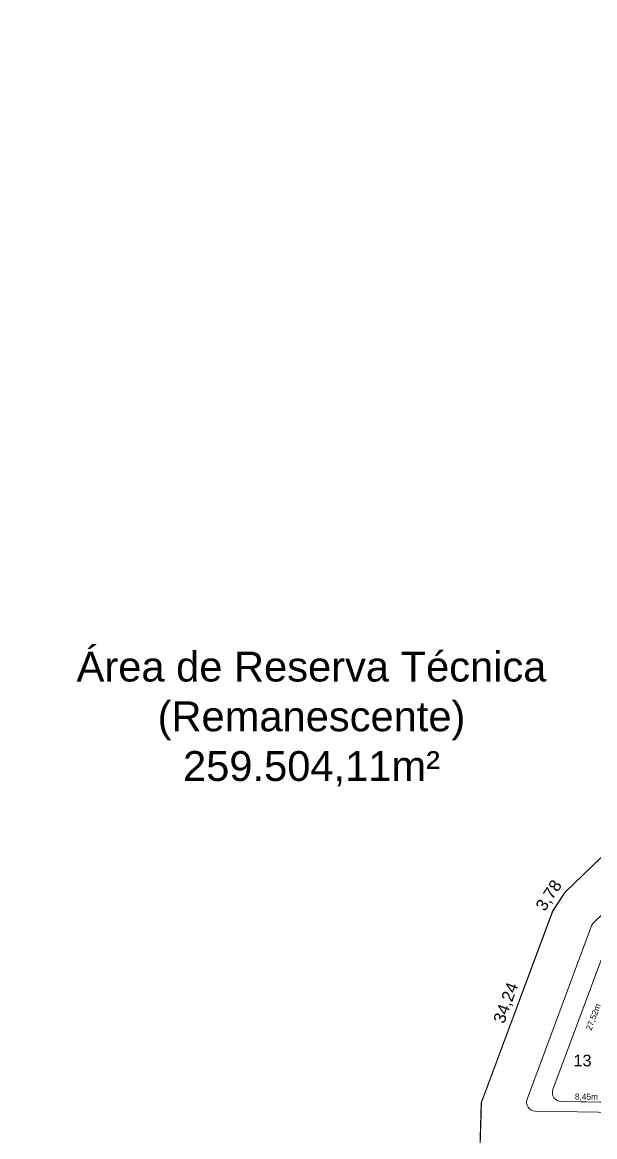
# Model space of a CAD drawing. Header units: metres. Extents: x 3808 to 8215, y 2374 to 6187.
# Drawn here: x 4758 to 4854, y 5444.4 to 5631.2 of the extents above; entities that cross this region are included whole.
import ezdxf
from ezdxf.enums import TextEntityAlignment as Align

# ---------------------------------------------------------------- set-up
doc = ezdxf.new("R2010")
doc.units = ezdxf.units.M
for name, color, linetype in [('0 - RUAS', 7, 'Continuous'), ('Calçada', 8, 'Continuous'), ('COTAS', 7, 'Continuous'), ('Lote', 7, 'Continuous'), ('Nº Lote', 7, 'Continuous'), ('PDF_REGIAO_POLILINHAS', 7, 'Continuous'), ('quadras', 7, 'Continuous')]:
    doc.layers.add(name, color=color, linetype=linetype)
doc.styles.add('Arial', font='arial.ttf')
doc.styles.get("Standard").update_dxf_attribs({"font": 'arial.ttf'})
doc.dimstyles.new('Copy(2) of ISO-25', dxfattribs={"dimtxt": 1, "dimasz": 2.5, "dimexe": 1.25, "dimexo": 0.625, "dimgap": 0.2, "dimtad": 1, "dimtoh": 1, "dimlfac": 1, "dimzin": 1, "dimtxsty": 'Arial', "dimblk": 'NONE', "dimcen": 0, "dimse1": 1, "dimse2": 1, "dimsd1": 1, "dimsd2": 1, "dimclrt": 256, "dimaunit": 1, "dimadec": 3, "dimazin": 0, "dimtfac": 1, "dimtmove": 0, "dimatfit": 3, "dimldrblk": 'NONE', "dimfxl": 1, "dimtolj": 1, "dimtzin": 0, "dimarcsym": 0})
doc.dimstyles.new('COTA 2', dxfattribs={"dimtxt": 1.9, "dimasz": 2.5, "dimexe": 1.25, "dimexo": 0.625, "dimtad": 1, "dimlfac": 1, "dimzin": 1, "dimtxsty": 'Arial', "dimcen": 2.5, "dimse1": 1, "dimse2": 1, "dimsd1": 1, "dimsd2": 1, "dimclrt": 7, "dimadec": 0, "dimazin": 0, "dimtfac": 1, "dimtmove": 0, "dimatfit": 3, "dimfxl": 1, "dimtolj": 1, "dimtzin": 0, "dimarcsym": 0})

# ---------------------------------------------------------------- blocks, each defined once
blk = doc.blocks.new('*D123')
at = {"layer": 'Defpoints', "color": 0, "linetype": 'Continuous', "transparency": 16777216}
for p in [(4848.4, 5450.26), (4848.4, 5450.26), (4856.84, 5450.14)]:
    blk.add_point(p, dxfattribs=at)
at = {"layer": 'COTAS', "linetype": 'Continuous', "lineweight": 5, "transparency": 16777216, "insert": (4852.63, 5451), "char_height": 1, "attachment_point": 5, "rotation": 359.205, "style": 'Arial'}
blk.add_mtext('\\A1;8,45m', dxfattribs=at)
blk = doc.blocks.new('_None')
blk = doc.blocks.new('*D159')
at = {"layer": 'Defpoints', "color": 0, "linetype": 'Continuous', "transparency": 16777216}
for p in [(4856.61, 5478.07), (4859.42, 5477.03), (4847.01, 5452.28)]:
    blk.add_point(p, dxfattribs=at)
at = {"layer": 'COTAS', "linetype": 'Continuous', "lineweight": 5, "transparency": 16777216, "insert": (4853.87, 5464.41), "char_height": 1, "attachment_point": 5, "rotation": 69.5836, "style": 'Arial'}
blk.add_mtext('\\A1;27,52m', dxfattribs=at)
blk = doc.blocks.new('*D7858')
at = {"layer": 'Defpoints', "color": 0, "linetype": 'Continuous', "transparency": 16777216}
for p in [(4834.99, 5450.08), (4834.99, 5450.08), (4834.32, 5428.41)]:
    blk.add_point(p, dxfattribs=at)
at = {"layer": 'Calçada', "color": 7, "linetype": 'Continuous', "lineweight": 5, "transparency": 16777216, "insert": (4832.83, 5439.3), "char_height": 2, "attachment_point": 5, "rotation": 88.2489, "style": 'Arial'}
blk.add_mtext('\\A1;21,68', dxfattribs=at)
blk = doc.blocks.new('*D7859')
at = {"layer": 'Defpoints', "color": 0, "linetype": 'Continuous', "transparency": 16777216}
for p in [(4846.93, 5482.16), (4846.93, 5482.16), (4834.99, 5450.08)]:
    blk.add_point(p, dxfattribs=at)
at = {"layer": 'Calçada', "color": 7, "linetype": 'Continuous', "lineweight": 5, "transparency": 16777216, "insert": (4839.25, 5466.76), "char_height": 2, "attachment_point": 5, "rotation": 69.5836, "style": 'Arial'}
blk.add_mtext('\\A1;34,24', dxfattribs=at)
blk = doc.blocks.new('*D7860')
at = {"layer": 'Defpoints', "color": 0, "linetype": 'Continuous', "transparency": 16777216}
for p in [(4849, 5485.32), (4849, 5485.32), (4846.93, 5482.16)]:
    blk.add_point(p, dxfattribs=at)
at = {"layer": 'Calçada', "color": 7, "linetype": 'Continuous', "lineweight": 5, "transparency": 16777216, "insert": (4846.44, 5484.75), "char_height": 2, "attachment_point": 5, "rotation": 56.7405, "style": 'Arial'}
blk.add_mtext('\\A1;3,78', dxfattribs=at)
blk = doc.blocks.new('*D7861')
at = {"layer": 'Defpoints', "color": 0, "linetype": 'Continuous', "transparency": 16777216}
for p in [(4870.64, 5506.15), (4870.64, 5506.15), (4848.87, 5485.12)]:
    blk.add_point(p, dxfattribs=at)
at = {"layer": 'Calçada', "color": 7, "linetype": 'Continuous', "lineweight": 5, "transparency": 16777216, "insert": (4858.49, 5496.95), "char_height": 2, "attachment_point": 5, "rotation": 43.9999, "style": 'Arial'}
blk.add_mtext('\\A1;30,27', dxfattribs=at)

msp = doc.modelspace()

# ---------------------------------------------------------------- linework, layer by layer
at = {"layer": 'Calçada', "linetype": 'Continuous', "lineweight": 5}
for p, q in [((4849.003, 5485.323), (4870.643, 5506.147)), ((4849.003, 5485.323), (4870.643, 5506.147)), ((4853.856, 5480.279), (4875.497, 5501.103)), ((4846.93, 5482.164), (4849.003, 5485.323)), ((4846.93, 5482.164), (4849.003, 5485.323)), ((4834.986, 5450.076), (4846.93, 5482.164)), ((4834.986, 5450.076), (4846.93, 5482.164)), ((4842.682, 5450.683), (4853.49, 5479.722)), ((4834.986, 5450.076), (4826.87, 5184.602)), ((4834.324, 5428.41), (4834.986, 5450.076)), ((5028.227, 5445.529), (4844.062, 5448.66))]:
    msp.add_line(p, q, dxfattribs=at)
for centre, start, end in [((4854.896, 5479.198), 133.89748, 159.5836), ((4837.488, 5452.496), 159.5836, 178.05102), ((4844.087, 5450.16), 159.5836, 269.02606)]:
    msp.add_arc(centre, 1.5, start, end, dxfattribs=at)
at = {"layer": 'Lote', "linetype": 'Continuous', "lineweight": 5, "flags": 128}
msp.add_lwpolyline([(4858.11, 5478.017), (4856.611, 5478.073), (4847.012, 5452.283, 0.5184694), (4848.397, 5450.26), (4856.842, 5450.143)], format="xyb", close=True, dxfattribs=at)
at = {"layer": 'PDF_REGIAO_POLILINHAS', "lineweight": 5}
msp.add_lwpolyline([(5115.931, 5642.188), (5097.746, 5608.733), (5090.058, 5600.038), (5081.098, 5595.214), (5050.295, 5582.754), (5041.016, 5573.582), (5001.677, 5573.953), (4998.39, 5573.211), (4962.284, 5554.39), (4949.083, 5543.15), (4932.117, 5510.596), (4884.082, 5510.225), (4874.857, 5508.37), (4870.668, 5506.143), (4849.037, 5485.36), (4846.969, 5482.179), (4835.04, 5450.102), (4834.351, 5428.418), (4807.152, 5429.001), (4795.011, 5184.48), (4758.959, 5186.071), (4756.573, 5107.763)], dxfattribs=at)
at = {"layer": 'quadras', "lineweight": 5}
for p, q in [((4847.012, 5452.283), (4856.611, 5478.073)), ((4848.397, 5450.26), (5025.404, 5447.804))]:
    msp.add_line(p, q, dxfattribs=at)
msp.add_arc((4848.418, 5451.76), 1.5, 159.5836, 269.20503, dxfattribs=at)

# ---------------------------------------------------------------- texts
at = {"layer": '0 - RUAS', "lineweight": 5, "insert": (4761.673, 5525.685), "char_height": 5, "attachment_point": 1}
msp.add_mtext_dynamic_manual_height_columns('\\pxqc;Área de Reserva Técnica\\P(Remanescente)\\P259.504,11m²', width=89.68696, gutter_width=12.5, heights=[0], dxfattribs=at)
at = {"layer": 'Nº Lote', "linetype": 'Continuous', "lineweight": 5, "style": 'Arial'}
msp.add_text('13', height=1.96, dxfattribs=at).set_placement((4851.972, 5456.16), align=Align.CENTER)

# ---------------------------------------------------------------- dimensions: what is measured, and where the dimension line sits
at = {"layer": 'Calçada', "linetype": 'Continuous', "lineweight": 5}
for p1, p2, picture, middle in [((4848.869, 5485.12), (4870.643, 5506.147), '*D7861', (4858.487, 5496.947)), ((4834.986, 5450.076), (4846.93, 5482.164), '*D7859', (4839.246, 5466.757)), ((4834.324, 5428.41), (4834.986, 5450.076), '*D7858', (4832.829, 5439.299))]:
    dim = msp.add_aligned_dim(p1=p1, p2=p2, distance=0, dimstyle='COTA 2', override={"dimtxt": 2}, dxfattribs=at)
    dim.commit()
    dim.dimension.update_dxf_attribs({"geometry": picture, "text_midpoint": middle})
dim = msp.add_linear_dim(base=(4849.003, 5485.323), p1=(4846.93, 5482.164), p2=(4849.003, 5485.323), angle=56.74054, dimstyle='COTA 2', override={"dimtxt": 2}, dxfattribs=at)
dim.commit()
dim.dimension.update_dxf_attribs({"geometry": '*D7860', "text_midpoint": (4847.966, 5483.743), "dimtype": 161})
at = {"layer": 'COTAS', "linetype": 'Continuous', "lineweight": 5}
dim = msp.add_aligned_dim(p1=(4847.012, 5452.283), p2=(4856.611, 5478.073), distance=-2.997, dimstyle='Copy(2) of ISO-25', override={"dimpost": 'm'}, dxfattribs=at)
dim.commit()
dim.dimension.update_dxf_attribs({"geometry": '*D159', "text_midpoint": (4853.87, 5464.412)})
dim = msp.add_linear_dim(base=(4848.397, 5450.26), p1=(4856.842, 5450.143), p2=(4848.397, 5450.26), angle=359.20503, dimstyle='Copy(2) of ISO-25', override={"dimpost": 'm', "dimtmove": 1}, dxfattribs=at)
dim.commit()
dim.dimension.update_dxf_attribs({"geometry": '*D123', "text_midpoint": (4852.63, 5451.002)})

doc.saveas('drawing.dxf')
